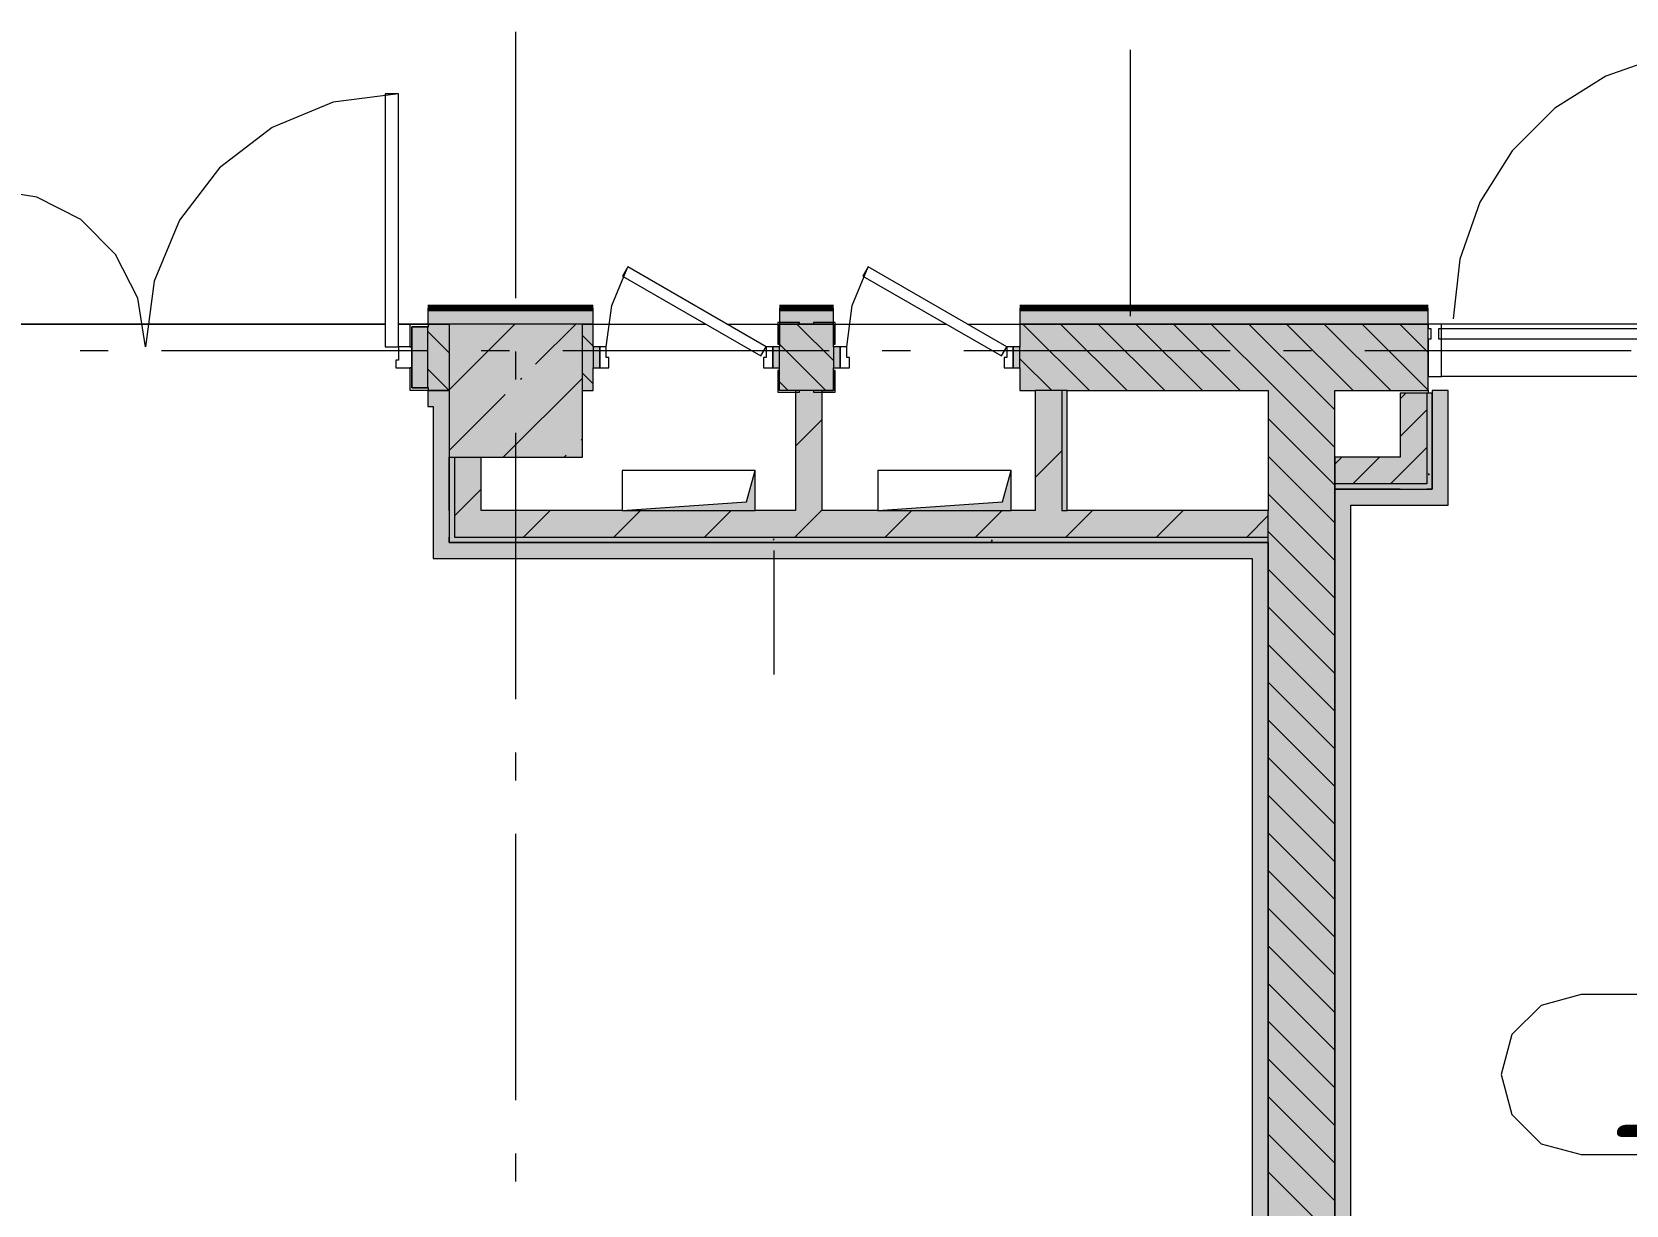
# Model space of a CAD drawing. Header units: millimetres. Extents: x -537608 to 253996, y -217170 to 186033.
# Drawn here: x -287293 to -281308, y 96113 to 100518 of the extents above; entities that cross this region are included whole.
import ezdxf

# ---------------------------------------------------------------- set-up
doc = ezdxf.new("R2010")
doc.units = ezdxf.units.MM
doc.layers.add('16) Лак 1.6м', color=160, linetype='Continuous', lineweight=90)
doc.layers.add('PDF _Геометрия', color=7, linetype='Continuous')
doc.layers.add('PDF _Текст', color=7, linetype='Continuous')
doc.layers.add('PDF _Сплошная заливка', color=7, linetype='Continuous', true_color=0xffffff)
doc.styles.add('PDF ISOCPEUR Italic', font='isocpeui.ttf')

msp = doc.modelspace()

# ---------------------------------------------------------------- hatches: boundary and pattern name
at = {"layer": 'PDF _Сплошная заливка', "true_color": 0xff7d7d, "transparency": 33554559}
h = msp.add_hatch(color=11, dxfattribs=at)
h.paths.add_polyline_path([(-265730.8894, 99421.2652), (-265730.8894, 99481.2658), (-277436.1833, 99481.2658), (-277436.1833, 99421.2652), (-265834.8297, 99421.2652)], flags=0)
h.paths.add_polyline_path([(-279726.1853, 99421.2652), (-279196.1797, 99421.2652), (-279196.1797, 99481.2658), (-280850.8107, 99481.2658), (-280850.8107, 99421.2652), (-280027.6074, 99421.2652)], flags=0)
h.paths.add_polyline_path([(-282050.8153, 99421.2652), (-282050.8153, 99481.2658), (-283583.1843, 99481.2658), (-283583.1843, 99421.2652), (-282532.2157, 99421.2652)], flags=0)
h.paths.add_polyline_path([(-284283.1869, 99421.2652), (-284283.1869, 99481.2658), (-284486.1847, 99481.2658), (-284486.1847, 99421.2652)], flags=0)
h.paths.add_polyline_path([(-285226.1806, 99421.2652), (-285186.1787, 99421.2652), (-285186.1787, 99481.2658), (-285806.1863, 99481.2658), (-285806.1863, 99421.2652), (-285726.1825, 99421.2652)], flags=0)
h.paths.add_polyline_path([(-288226.1835, 99421.2652), (-287566.1827, 99421.2652), (-287566.1827, 99481.2658), (-297826.1774, 99481.2658), (-297826.1774, 99421.2652), (-288376.296, 99421.2652)], flags=0)
h.paths.add_polyline_path([(-300641.1814, 99421.2652), (-299586.1825, 99421.2652), (-299586.1825, 99481.2658), (-300646.1762, 99481.2658), (-300646.1762, 99429.2655), (-300641.1814, 99429.2655)], flags=0)
h.paths.add_polyline_path([(-302375.8418, 99421.2652), (-301801.1754, 99421.2652), (-301801.1754, 99429.2655), (-301796.1806, 99429.2655), (-301796.1806, 99481.2658), (-302380.8367, 99481.2658), (-302380.8367, 99429.2655), (-302375.8418, 99429.2655), (-302375.8418, 99421.7776)], flags=0)
h.paths.add_polyline_path([(-303535.8359, 99421.2652), (-303535.8359, 99429.2655), (-303530.8411, 99429.2655), (-303530.8411, 99481.2658), (-304450.8842, 99481.2658), (-304450.8842, 99421.2652), (-303626.1825, 99421.2652)], flags=0)
at = {"layer": 'PDF _Сплошная заливка', "transparency": 33554559}
h = msp.add_hatch(color=256, dxfattribs=at)
h.paths.add_polyline_path([(-280850.8107, 99171.2642), (-279726.1853, 99171.2642), (-279726.1853, 99421.2652), (-280850.8107, 99421.2652)], flags=0)
h.paths.add_polyline_path([(-284283.1869, 99171.2642), (-284283.1869, 99421.2652), (-284486.1847, 99421.2652), (-284486.1847, 99171.2642), (-284326.1857, 99171.2642)], flags=0)
h.paths.add_polyline_path([(-285186.1787, 99171.2642), (-285186.1787, 99421.2652), (-285226.1806, 99421.2652), (-285226.1806, 99171.2642)], flags=0)
h.paths.add_polyline_path([(-283406.1856, 99171.2642), (-282050.8153, 99171.2642), (-282050.8153, 99421.2652), (-283583.1843, 99421.2652), (-283583.1843, 99171.2642), (-283426.1823, 99171.2642)], flags=0)
h.paths.add_polyline_path([(-289846.1777, 99171.2642), (-288726.1855, 99171.2642), (-288726.1855, 99421.2652), (-294226.1807, 99421.2652), (-294226.1807, 99171.2642), (-290046.0407, 99171.2642)], flags=0)
h.paths.add_polyline_path([(-287566.1827, 99171.2642), (-287568.1806, 99421.2652), (-288226.1835, 99419.2651), (-288226.1835, 99171.2642), (-287568.1806, 99171.2642)], flags=0)
h.paths.add_polyline_path([(-285806.1863, 99171.2642), (-285726.1825, 99171.2642), (-285726.1825, 99421.2652), (-285804.1797, 99419.2651), (-285806.1863, 99173.2643)], flags=0)
h.paths.add_polyline_path([(-299626.1757, 99171.2642), (-299588.1804, 99173.2643), (-299588.1804, 99421.2652), (-299626.1757, 99419.2651), (-299626.1757, 99181.2647)], flags=0)
h.paths.add_polyline_path([(-296724.9933, 99171.2642), (-294726.1827, 99171.2642), (-294726.1827, 99421.2652), (-297226.1837, 99421.2652), (-297226.1837, 99171.2642)], flags=0)
h.paths.add_polyline_path([(-297726.177, 99171.2642), (-297726.177, 99421.2652), (-297824.1795, 99419.2651), (-297824.1795, 99171.2642)], flags=0)
h.paths.add_polyline_path([(-304260.8388, 99171.2642), (-304126.1758, 99175.3096), (-304126.1758, 99421.2652), (-304660.8403, 99421.2652), (-304660.8403, 99171.2642), (-304320.8373, 99171.2642)], flags=0)
h.paths.add_polyline_path([(-303626.1825, 99171.2642), (-303530.8411, 99171.2642), (-303530.8411, 99421.2652), (-303626.1825, 99421.2652), (-303626.1825, 99380.8671)], flags=0)
h.paths.add_polyline_path([(-302380.8367, 99171.2642), (-301796.1806, 99171.2642), (-301796.1806, 99421.2652), (-302380.8367, 99421.2652)], flags=0)
h.paths.add_polyline_path([(-300641.1814, 99171.2642), (-300126.1777, 99171.2642), (-300126.1777, 99421.2652), (-300646.1762, 99421.2652), (-300646.1762, 99171.2642)], flags=0)
h.paths.add_polyline_path([(-307060.8409, 99171.2642), (-305910.8364, 99171.2642), (-305910.8364, 99421.2652), (-307476.1801, 99421.2652), (-307476.1801, 99171.2642), (-307080.8375, 99171.2642)], flags=0)
h.paths.add_polyline_path([(-308626.1759, 99171.2642), (-308626.1759, 99421.2652), (-308726.1763, 99421.2652), (-308726.1763, 99171.2642), (-308631.1794, 99171.2642)], flags=0)
at = {"layer": 'PDF _Сплошная заливка', "true_color": 0xff7d7d, "transparency": 33554559}
for points in [[(-285726.1825, 99111.2657), (-285726.1825, 99171.2642), (-285806.1863, 99171.2642), (-285806.1863, 99111.2657), (-285786.181, 99111.2657)], [(-282036.1838, 98801.2662), (-281976.1853, 98801.2662), (-281976.1853, 99171.2642), (-282036.1838, 99171.2642), (-282036.1838, 98948.679)], [(-285786.181, 98541.2648), (-285726.1825, 98541.2648), (-285726.1825, 99111.2657), (-285786.181, 99111.2657), (-285786.181, 98921.2654)], [(-282401.1869, 91731.2661), (-282341.1798, 91731.2661), (-282341.1798, 98741.2656), (-282401.1869, 98741.2656), (-282401.1869, 92577.1358)], [(-282651.1793, 98541.2648), (-282651.1793, 98601.2655), (-285726.1825, 98601.2655), (-285726.1825, 98541.2648), (-282711.1864, 98541.2648)]]:
    msp.add_hatch(color=11, dxfattribs=at).paths.add_polyline_path(points)
at = {"layer": 'PDF _Сплошная заливка', "transparency": 33554559}
for points in [[(-282651.1793, 91671.2676), (-282401.1869, 91671.2676), (-282401.1869, 99171.2642), (-282651.1793, 99171.2642), (-282651.1793, 91869.1886)], [(-282056.1804, 98801.2662), (-282056.1804, 98821.265), (-282401.1869, 98821.265), (-282401.1869, 98801.2662), (-282156.1808, 98801.2662)], [(-284201.9517, 98621.2643), (-282651.1793, 98621.2643), (-282651.1793, 98721.2646), (-285706.1858, 98721.2646), (-285706.1858, 98621.2643), (-284576.9187, 98621.2643)], [(-282651.1793, 98601.2655), (-282651.1793, 98621.2643), (-285726.1825, 98621.2643), (-285726.1825, 98601.2655), (-283367.0794, 98601.2655)]]:
    msp.add_hatch(color=256, dxfattribs=at).paths.add_polyline_path(points)

# ---------------------------------------------------------------- linework, layer by layer
at = {"layer": '16) Лак 1.6м'}
for p, q in [((-285186.1787, 99481.2658), (-285806.1863, 99481.2658)), ((-284283.1869, 99481.2658), (-284486.1847, 99481.2658)), ((-282050.8153, 99481.2658), (-283583.1843, 99481.2658))]:
    msp.add_line(p, q, dxfattribs=at)
at = {"layer": 'PDF _Геометрия', "color": 253, "lineweight": 9, "true_color": 0xaaaaaa}
for p, q in [((-285476.1816, 99518.4322), (-285476.1816, 100518.434)), ((-287005.8636, 99321.2648), (-287111.7028, 99321.2648)), ((-285805.8676, 99321.2648), (-286805.8629, 99321.2648)), ((-285500.0362, 99321.2648), (-285605.8668, 99321.2648)), ((-285476.1816, 99212.6009), (-285476.1816, 99318.4336)), ((-284300.0317, 99321.2648), (-285300.0355, 99321.2648)), ((-283994.2003, 99321.2648), (-284100.0309, 99321.2648)), ((-282794.2043, 99321.2648), (-283794.1995, 99321.2648)), ((-282488.3643, 99321.2648), (-282594.2035, 99321.2648)), ((-281288.3683, 99321.2648), (-282288.3635, 99321.2648)), ((-285476.1816, 98012.6006), (-285476.1816, 99012.6001)), ((-284576.9187, 98871.2652), (-285076.9206, 98871.2652)), ((-285076.9206, 98871.2652), (-285076.9206, 98721.2646)), ((-284609.4197, 98753.7656), (-284576.9187, 98871.2652)), ((-284576.9187, 98721.2646), (-284576.9187, 98871.2652)), ((-283616.9167, 98871.2652), (-284116.9187, 98871.2652)), ((-284116.9187, 98871.2652), (-284116.9187, 98721.2646)), ((-283649.4177, 98753.7656), (-283616.9167, 98871.2652)), ((-283616.9167, 98721.2646), (-283616.9167, 98871.2652)), ((-285076.9206, 98721.2646), (-284609.4197, 98753.7656)), ((-285076.9206, 98721.2646), (-284576.9187, 98721.2646)), ((-284116.9187, 98721.2646), (-283649.4177, 98753.7656)), ((-284116.9187, 98721.2646), (-283616.9167, 98721.2646)), ((-285476.1816, 97706.7671), (-285476.1816, 97812.602)), ((-285476.1816, 96506.7668), (-285476.1816, 97506.7663)), ((-281476.5451, 96903.0609), (-281626.5457, 96862.8696)), ((-280276.549, 96903.0609), (-281476.5451, 96903.0609)), ((-281626.5457, 96862.8696), (-281736.3549, 96753.0604)), ((-281736.3549, 96753.0604), (-281776.5462, 96603.0598)), ((-281776.5462, 96603.0598), (-281736.3549, 96453.0592)), ((-281736.3549, 96453.0592), (-281626.5457, 96343.2543)), ((-285476.1816, 96200.9355), (-285476.1816, 96306.766)), ((-281626.5457, 96343.2543), (-281476.5451, 96303.0629)), ((-281476.5451, 96303.0629), (-280276.549, 96303.0629))]:
    msp.add_line(p, q, dxfattribs=at)
at = {"layer": 'PDF _Геометрия', "lineweight": 9}
for p, q in [((-283168.2326, 99451.2644), (-283168.2326, 100451.264)), ((-281170.0075, 100426.8926), (-281383.8991, 100352.0451)), ((-281383.8991, 100352.0451), (-281575.7876, 100231.4775)), ((-286162.0608, 100253.8941), (-286391.1782, 100158.9898)), ((-285916.185, 100286.2659), (-286162.0608, 100253.8941)), ((-285916.185, 100286.2659), (-285966.1851, 100286.2659)), ((-285966.1851, 100286.2659), (-285966.1851, 99336.2644)), ((-285916.185, 99336.2644), (-285916.185, 100286.2659)), ((-281575.7876, 100231.4775), (-281736.0276, 100071.2375)), ((-286391.1782, 100158.9898), (-286587.9323, 100008.016)), ((-281736.0276, 100071.2375), (-281856.593, 99879.3556)), ((-286587.9323, 100008.016), (-286738.906, 99811.2641)), ((-287273.8633, 99897.3887), (-287456.184, 99926.2641)), ((-287109.3862, 99813.585), (-287273.8633, 99897.3887)), ((-281856.593, 99879.3556), (-281931.4383, 99665.4553)), ((-286978.8656, 99683.0579), (-287109.3862, 99813.585)), ((-286738.906, 99811.2641), (-286833.8082, 99582.1425)), ((-286895.0554, 99518.5851), (-286978.8656, 99683.0579)), ((-281931.4383, 99665.4553), (-281956.8087, 99440.265)), ((-285115.7341, 99491.5569), (-285055.7958, 99636.2656)), ((-285055.7958, 99636.2656), (-285075.8011, 99601.6245)), ((-285075.8011, 99601.6245), (-284556.1814, 99301.6234)), ((-284536.1848, 99336.2644), (-285055.7958, 99636.2656)), ((-284212.7423, 99491.5569), (-284152.7955, 99636.2656)), ((-284152.7955, 99636.2656), (-284172.8007, 99601.6245)), ((-284172.8007, 99601.6245), (-283653.181, 99301.6234)), ((-283633.1844, 99336.2644), (-284152.7955, 99636.2656)), ((-286833.8082, 99582.1425), (-286866.18, 99336.2644)), ((-286866.18, 99336.2644), (-286895.0554, 99518.5851)), ((-285806.1863, 99481.2658), (-285806.1863, 99421.2652)), ((-285186.1787, 99421.2652), (-285186.1787, 99481.2658)), ((-285136.1785, 99336.2644), (-285115.7341, 99491.5569)), ((-284486.1847, 99481.2658), (-284486.1847, 99421.2652)), ((-284283.1869, 99421.2652), (-284283.1869, 99481.2658)), ((-284233.1868, 99336.2644), (-284212.7423, 99491.5569)), ((-283583.1843, 99481.2658), (-283583.1843, 99421.2652)), ((-282050.8153, 99421.2652), (-282050.8153, 99481.2658)), ((-285804.1797, 99419.2651), (-285874.1851, 99419.2651)), ((-285874.1851, 99419.2651), (-285874.1851, 99336.2644)), ((-285806.1863, 99421.2652), (-285726.1825, 99421.2652)), ((-285726.1825, 99421.2652), (-285806.1863, 99421.2652)), ((-285804.1797, 99411.2647), (-285804.1797, 99419.2651)), ((-285726.1825, 99174.175), (-285479.0923, 99421.2652)), ((-285226.1806, 99421.2652), (-285726.1825, 99421.2652)), ((-285726.1825, 99421.2652), (-285726.1825, 98921.2654)), ((-285401.4741, 99270.7845), (-285250.9912, 99421.2652)), ((-285226.1806, 98921.2654), (-285226.1806, 99421.2652)), ((-285186.1787, 99421.2652), (-285226.1806, 99421.2652)), ((-285226.1806, 99421.2652), (-285186.1787, 99421.2652)), ((-285186.1787, 99336.2644), (-285186.1787, 99421.2652)), ((-284283.1869, 99421.2652), (-284486.1847, 99421.2652)), ((-284486.1847, 99421.2652), (-284486.1847, 99336.2644)), ((-284486.1847, 99421.2652), (-284283.1869, 99421.2652)), ((-284283.1869, 99283.9326), (-284420.5109, 99421.2652)), ((-284283.1869, 99336.2644), (-284283.1869, 99421.2652)), ((-282050.8153, 99421.2652), (-283583.1843, 99421.2652)), ((-283583.1843, 99421.2652), (-283583.1843, 99336.2644)), ((-283583.1843, 99421.2652), (-282050.8153, 99421.2652)), ((-283321.9879, 99171.2642), (-283571.9889, 99421.2652)), ((-283180.5647, 99171.2642), (-283430.5657, 99421.2652)), ((-283039.1415, 99171.2642), (-283289.1425, 99421.2652)), ((-282897.7269, 99171.2642), (-283147.7192, 99421.2652)), ((-282756.3037, 99171.2642), (-283006.3047, 99421.2652)), ((-282614.8805, 99171.2642), (-282864.8814, 99421.2652)), ((-282473.4573, 99171.2642), (-282723.4582, 99421.2652)), ((-282332.0341, 99171.2642), (-282582.035, 99421.2652)), ((-282190.6195, 99171.2642), (-282440.6204, 99421.2652)), ((-282050.8153, 99172.8832), (-282299.1972, 99421.2652)), ((-282050.8153, 99314.3043), (-282157.774, 99421.2652)), ((-282000.8151, 99421.2652), (-282050.8153, 99421.2652)), ((-282050.8153, 99421.2652), (-282050.8153, 99404.2654)), ((-282050.8153, 99171.2642), (-282050.8153, 99421.2652)), ((-280900.8108, 99421.2652), (-282000.8151, 99421.2652)), ((-282000.8151, 99404.2654), (-282000.8151, 99421.2652)), ((-285866.1848, 99336.2644), (-285866.1848, 99411.2647)), ((-285866.1848, 99411.2647), (-285804.1797, 99411.2647)), ((-285806.1863, 99411.2647), (-285866.1848, 99411.2647)), ((-285866.1848, 99411.2647), (-285866.1848, 99181.2647)), ((-285806.1863, 99181.2647), (-285806.1863, 99411.2647)), ((-285726.1825, 99312.7197), (-285806.1863, 99392.7191)), ((-285186.1787, 99338.4044), (-285226.1806, 99378.4042)), ((-282050.8153, 99404.2654), (-282040.8084, 99404.2654)), ((-282040.8084, 99364.2657), (-282050.8153, 99364.2657)), ((-282050.8153, 99364.2657), (-282050.8153, 99224.2656)), ((-282040.8084, 99404.2654), (-282040.8084, 99364.2657)), ((-282010.8134, 99404.2654), (-282000.8151, 99404.2654)), ((-282010.8134, 99364.2657), (-282010.8134, 99404.2654)), ((-282000.8151, 99364.2657), (-282010.8134, 99364.2657)), ((-282000.8151, 99364.2657), (-282000.8151, 99404.2654)), ((-282000.8151, 99404.2654), (-280900.8108, 99404.2654)), ((-280900.8108, 99364.2657), (-282000.8151, 99364.2657)), ((-282000.8151, 99224.2656), (-282000.8151, 99364.2657)), ((-285966.1851, 99336.2644), (-285916.185, 99336.2644)), ((-285916.185, 99336.2644), (-285916.185, 99286.2642)), ((-285866.1848, 99336.2644), (-285916.185, 99336.2644)), ((-285874.1851, 99336.2644), (-285866.1848, 99336.2644)), ((-285866.1848, 99256.2649), (-285866.1848, 99336.2644)), ((-285161.1786, 99336.2644), (-285186.1787, 99336.2644)), ((-285186.1787, 99336.2644), (-285186.1787, 99256.2649)), ((-285136.1785, 99336.2644), (-285161.1786, 99336.2644)), ((-285161.1786, 99336.2644), (-285161.1786, 99256.2649)), ((-285161.1786, 99256.2649), (-285161.1786, 99336.2644)), ((-285136.1785, 99296.2647), (-285136.1785, 99336.2644)), ((-285126.1802, 99296.2647), (-285136.1785, 99296.2647)), ((-285126.1802, 99256.2649), (-285126.1802, 99296.2647)), ((-284556.1814, 99301.6234), (-284536.1848, 99336.2644)), ((-284536.1848, 99296.2647), (-284546.1831, 99296.2647)), ((-284546.1831, 99296.2647), (-284546.1831, 99256.2649)), ((-284536.1848, 99336.2644), (-284536.1848, 99296.2647)), ((-284511.1847, 99336.2644), (-284536.1848, 99336.2644)), ((-284511.1847, 99256.2649), (-284511.1847, 99336.2644)), ((-284486.1847, 99336.2644), (-284511.1847, 99336.2644)), ((-284511.1847, 99336.2644), (-284511.1847, 99256.2649)), ((-284311.9332, 99171.2642), (-284486.1847, 99345.5114)), ((-284486.1847, 99256.2649), (-284486.1847, 99336.2644)), ((-284258.1868, 99336.2644), (-284283.1869, 99336.2644)), ((-284283.1869, 99336.2644), (-284283.1869, 99256.2649)), ((-284233.1868, 99336.2644), (-284258.1868, 99336.2644)), ((-284258.1868, 99336.2644), (-284258.1868, 99256.2649)), ((-284258.1868, 99256.2649), (-284258.1868, 99336.2644)), ((-284233.1868, 99296.2647), (-284233.1868, 99336.2644)), ((-284223.1798, 99296.2647), (-284233.1868, 99296.2647)), ((-284223.1798, 99256.2649), (-284223.1798, 99296.2647)), ((-283653.181, 99301.6234), (-283633.1844, 99336.2644)), ((-283633.1844, 99296.2647), (-283643.1828, 99296.2647)), ((-283643.1828, 99296.2647), (-283643.1828, 99256.2649)), ((-283633.1844, 99336.2644), (-283633.1844, 99296.2647)), ((-283608.1843, 99336.2644), (-283633.1844, 99336.2644)), ((-283608.1843, 99256.2649), (-283608.1843, 99336.2644)), ((-283583.1843, 99336.2644), (-283608.1843, 99336.2644)), ((-283608.1843, 99336.2644), (-283608.1843, 99256.2649)), ((-283583.1843, 99256.2649), (-283583.1843, 99336.2644)), ((-285916.185, 99286.2642), (-285926.1833, 99286.2642)), ((-285926.1833, 99286.2642), (-285926.1833, 99256.2649)), ((-285926.1833, 99256.2649), (-285866.1848, 99256.2649)), ((-285866.1848, 99256.2649), (-285874.1851, 99256.2649)), ((-285874.1851, 99256.2649), (-285874.1851, 99173.2643)), ((-285866.1848, 99181.2647), (-285866.1848, 99256.2649)), ((-285726.1825, 99171.2986), (-285806.1863, 99251.2981)), ((-285186.1787, 99196.9834), (-285226.1806, 99236.9831)), ((-285186.1787, 99256.2649), (-285161.1786, 99256.2649)), ((-285186.1787, 99171.2642), (-285186.1787, 99256.2649)), ((-285161.1786, 99256.2649), (-285126.1802, 99256.2649)), ((-284546.1831, 99256.2649), (-284511.1847, 99256.2649)), ((-284511.1847, 99256.2649), (-284486.1847, 99256.2649)), ((-284486.1847, 99171.2642), (-284486.1847, 99256.2649)), ((-284283.1869, 99256.2649), (-284258.1868, 99256.2649)), ((-284283.1869, 99171.2642), (-284283.1869, 99256.2649)), ((-284258.1868, 99256.2649), (-284223.1798, 99256.2649)), ((-283643.1828, 99256.2649), (-283608.1843, 99256.2649)), ((-283608.1843, 99256.2649), (-283583.1843, 99256.2649)), ((-283463.4111, 99171.2642), (-283583.1843, 99291.0394)), ((-283583.1843, 99256.2649), (-283583.1843, 99171.2642)), ((-285804.1797, 99181.2647), (-285866.1848, 99181.2647)), ((-285866.1848, 99181.2647), (-285806.1863, 99181.2647)), ((-285804.1797, 99173.2643), (-285804.1797, 99181.2647)), ((-285522.892, 98921.2654), (-285226.1806, 99217.979)), ((-285458.5015, 99213.7592), (-285453.7563, 99218.5022)), ((-284453.3563, 99171.2642), (-284486.1847, 99204.0903)), ((-282050.8153, 99224.2656), (-282000.8151, 99224.2656)), ((-280900.8108, 99224.2656), (-282000.8151, 99224.2656)), ((-285874.1851, 99173.2643), (-285804.1797, 99173.2643)), ((-285806.1863, 99171.2642), (-285726.1825, 99171.2642)), ((-285726.1825, 99171.2642), (-285806.1863, 99171.2642)), ((-285806.1863, 99171.2642), (-285806.1863, 99111.2657)), ((-285726.1825, 98946.076), (-285515.5203, 99156.7361)), ((-285226.1806, 99171.2642), (-285186.1787, 99171.2642)), ((-284426.1861, 99171.2642), (-284486.1847, 99171.2642)), ((-284326.1857, 99171.2642), (-284426.1861, 99171.2642)), ((-284426.1861, 99171.2642), (-284426.1861, 98721.2646)), ((-284326.1857, 98721.2646), (-284326.1857, 99171.2642)), ((-284326.1857, 99171.2642), (-284283.1869, 99171.2642)), ((-283583.1843, 99171.2642), (-283526.1826, 99171.2642)), ((-283426.1823, 99171.2642), (-283526.1826, 99171.2642)), ((-283526.1826, 99171.2642), (-283526.1826, 98721.2646)), ((-283406.1856, 99171.2642), (-283426.1823, 99171.2642)), ((-283426.1823, 99171.2642), (-283426.1823, 98721.2646)), ((-283406.1856, 99171.2642), (-282651.1793, 99171.2642)), ((-283406.1856, 98721.2646), (-283406.1856, 99171.2642)), ((-282651.1793, 99171.2642), (-282651.1793, 98721.2646)), ((-282401.1869, 98957.5685), (-282614.8805, 99171.2642)), ((-282401.1869, 99098.9896), (-282473.4573, 99171.2642)), ((-282401.1869, 98741.2656), (-282401.1869, 99171.2642)), ((-282401.1869, 99171.2642), (-282050.8153, 99171.2642)), ((-282156.1808, 99140.1648), (-282135.0819, 99161.2659)), ((-282056.1804, 99161.2659), (-282156.1808, 99161.2659)), ((-282156.1808, 99161.2659), (-282156.1808, 98921.2654)), ((-282036.1838, 99161.2659), (-282056.1804, 99161.2659)), ((-282056.1804, 99161.2659), (-282056.1804, 98821.265)), ((-281976.1853, 99171.2642), (-282036.1838, 99171.2642)), ((-282036.1838, 99171.2642), (-282036.1838, 99161.2659)), ((-282036.1838, 99161.2659), (-282036.1838, 98801.2662)), ((-282036.1838, 98801.2662), (-282036.1838, 99161.2659)), ((-281976.1853, 98801.2662), (-281976.1853, 99171.2642)), ((-285806.1863, 99111.2657), (-285786.181, 99111.2657)), ((-285786.181, 99111.2657), (-285786.181, 98541.2648)), ((-284426.1861, 98963.2006), (-284326.1857, 99063.201)), ((-282401.1869, 98816.1474), (-282651.1793, 99066.1462)), ((-282156.1808, 98998.7437), (-282056.1804, 99098.7441)), ((-285230.4004, 98985.6602), (-285226.1806, 98989.88)), ((-283526.1826, 98844.9669), (-283426.1823, 98944.9672)), ((-282156.1808, 98857.3227), (-282056.1804, 98957.3231)), ((-285726.1825, 98921.2654), (-285226.1806, 98921.2654)), ((-285726.1825, 98721.2646), (-285726.1825, 98921.2654)), ((-285726.1825, 98921.2654), (-285726.1825, 98721.2646)), ((-285706.1858, 98921.2654), (-285706.1858, 98721.2646)), ((-285606.1855, 98721.2646), (-285606.1855, 98921.2654)), ((-285294.7995, 98921.2654), (-285287.4278, 98928.6371)), ((-282401.1869, 98674.7264), (-282651.1793, 98924.7252)), ((-282401.1869, 98895.1652), (-282375.0845, 98921.2654)), ((-282156.1808, 98921.2654), (-282401.1869, 98921.2654)), ((-282401.1869, 98921.2654), (-282401.1869, 98821.265)), ((-282333.6617, 98821.265), (-282233.6613, 98921.2654)), ((-282401.1869, 98821.265), (-282401.1869, 98801.2662)), ((-282156.1808, 98821.265), (-282401.1869, 98821.265)), ((-282192.2385, 98821.265), (-282156.1808, 98857.3227)), ((-282056.1804, 98821.265), (-282156.1808, 98821.265)), ((-285686.3528, 98721.2646), (-285606.1855, 98801.4363)), ((-282401.1869, 98533.3032), (-282651.1793, 98783.3041)), ((-282156.1808, 98801.2662), (-282401.1869, 98801.2662)), ((-282401.1869, 98801.2662), (-282401.1869, 98741.2656)), ((-282401.1869, 98801.2662), (-282156.1808, 98801.2662)), ((-282156.1808, 98801.2662), (-282056.1804, 98801.2662)), ((-282036.1838, 98801.2662), (-282056.1804, 98801.2662)), ((-282056.1804, 98801.2662), (-282036.1838, 98801.2662)), ((-281976.1853, 98741.2656), (-281976.1853, 98801.2662)), ((-285726.1825, 98721.2646), (-285726.1825, 98621.2643)), ((-285706.1858, 98701.4359), (-285686.3528, 98721.2646)), ((-285706.1858, 98721.2646), (-285706.1858, 98621.2643)), ((-285076.9206, 98721.2646), (-285606.1855, 98721.2646)), ((-285446.9444, 98621.2643), (-285346.944, 98721.2646)), ((-285107.527, 98621.2643), (-285007.5266, 98721.2646)), ((-284768.1182, 98621.2643), (-284668.1178, 98721.2646)), ((-284426.1861, 98721.2646), (-284576.9187, 98721.2646)), ((-284428.7094, 98621.2643), (-284328.709, 98721.2646)), ((-284328.709, 98721.2646), (-284326.1857, 98723.79)), ((-284116.9187, 98721.2646), (-284326.1857, 98721.2646)), ((-284089.3005, 98621.2643), (-283989.3002, 98721.2646)), ((-283749.8831, 98621.2643), (-283649.8827, 98721.2646)), ((-283526.1826, 98721.2646), (-283616.9167, 98721.2646)), ((-283426.1823, 98721.2646), (-283406.1856, 98721.2646)), ((-283410.4743, 98621.2643), (-283310.4739, 98721.2646)), ((-282651.1793, 98721.2646), (-283406.1856, 98721.2646)), ((-283071.0655, 98621.2643), (-282971.0651, 98721.2646)), ((-282731.648, 98621.2643), (-282651.1793, 98701.7352)), ((-282651.1793, 98621.2643), (-282651.1793, 98721.2646)), ((-282401.1869, 98741.2656), (-282401.1869, 91731.2661)), ((-282401.1869, 91731.2661), (-282401.1869, 98741.2656)), ((-282341.1798, 91731.2661), (-282341.1798, 98741.2656)), ((-282341.1798, 98741.2656), (-281976.1853, 98741.2656)), ((-282401.1869, 98391.8821), (-282651.1793, 98641.8831)), ((-285726.1825, 98601.2655), (-285726.1825, 98621.2643)), ((-285726.1825, 98621.2643), (-285726.1825, 98601.2655)), ((-282651.1793, 98601.2655), (-285726.1825, 98601.2655)), ((-285726.1825, 98601.2655), (-282651.1793, 98601.2655)), ((-285706.1858, 98621.2643), (-282651.1793, 98621.2643)), ((-282651.1793, 98601.2655), (-282651.1793, 98621.2643)), ((-282651.1793, 98541.2648), (-282651.1793, 98601.2655)), ((-282651.1793, 98601.2655), (-282651.1793, 98541.2648)), ((-285786.181, 98541.2648), (-285726.1825, 98541.2648)), ((-285726.1825, 98541.2648), (-282711.1864, 98541.2648)), ((-284507.3869, 98571.2662), (-284507.3869, 98105.1152)), ((-282711.1864, 98541.2648), (-282711.1864, 91731.2661)), ((-282651.1793, 91671.2676), (-282651.1793, 98541.2648)), ((-282651.1793, 98541.2648), (-282651.1793, 91671.2676)), ((-282401.1869, 98250.461), (-282651.1793, 98500.4621)), ((-282401.1869, 98109.04), (-282651.1793, 98359.0409)), ((-282401.1869, 97967.6189), (-282651.1793, 98217.6178)), ((-282401.1869, 97826.1957), (-282651.1793, 98076.1967)), ((-282401.1869, 97684.7768), (-282651.1793, 97934.7756)), ((-282401.1869, 97543.3536), (-282651.1793, 97793.3546)), ((-282401.1869, 97401.9347), (-282651.1793, 97651.9314)), ((-282401.1869, 97260.5115), (-282651.1793, 97510.5125)), ((-282401.1869, 97119.0926), (-282651.1793, 97369.0892)), ((-282401.1869, 96977.6694), (-282651.1793, 97227.6704)), ((-282401.1869, 96836.2462), (-282651.1793, 97086.2471)), ((-282401.1869, 96694.8273), (-282651.1793, 96944.8282)), ((-282401.1869, 96553.404), (-282651.1793, 96803.405)), ((-282401.1869, 96411.9852), (-282651.1793, 96661.9861)), ((-282401.1869, 96270.5619), (-282651.1793, 96520.5629)), ((-282401.1869, 96129.1431), (-282651.1793, 96379.1397)), ((-282401.1869, 95987.7198), (-282651.1793, 96237.7208))]:
    msp.add_line(p, q, dxfattribs=at)
at = {"layer": 'PDF _Геометрия', "color": 9, "lineweight": 9, "true_color": 0xc0c0c0}
for p, q in [((-287406.1838, 99421.2652), (-285966.1851, 99421.2652)), ((-285966.1851, 99421.2652), (-287406.1838, 99421.2652)), ((-285916.185, 99421.2652), (-285806.1863, 99421.2652)), ((-285806.1863, 99421.2652), (-285916.185, 99421.2652)), ((-285186.1787, 99421.2652), (-284763.4075, 99421.2652)), ((-284683.4038, 99421.2652), (-284492.1784, 99421.2652)), ((-284277.1845, 99421.2652), (-283860.4071, 99421.2652)), ((-283780.4034, 99421.2652), (-283583.1843, 99421.2652)), ((-282050.8153, 99171.2642), (-282050.8153, 99161.2659))]:
    msp.add_line(p, q, dxfattribs=at)
at = {"layer": 'PDF _Геометрия', "color": 253, "lineweight": 20, "true_color": 0xaaaaaa}
for p, q in [((-284411.1843, 99427.2655), (-284492.1784, 99427.2655)), ((-284492.1784, 99427.2655), (-284492.1784, 99346.2649)), ((-284486.1847, 99346.2649), (-284486.1847, 99421.2652)), ((-284486.1847, 99421.2652), (-284411.1843, 99421.2652)), ((-284411.1843, 99421.2652), (-284411.1843, 99427.2655)), ((-284277.1845, 99427.2655), (-284358.1786, 99427.2655)), ((-284358.1786, 99427.2655), (-284358.1786, 99421.2652)), ((-284358.1786, 99421.2652), (-284283.1869, 99421.2652)), ((-284283.1869, 99421.2652), (-284283.1869, 99346.2649)), ((-284277.1845, 99346.2649), (-284277.1845, 99427.2655)), ((-284492.1784, 99346.2649), (-284486.1847, 99346.2649)), ((-284283.1869, 99346.2649), (-284277.1845, 99346.2649)), ((-284486.1847, 99246.2645), (-284492.1784, 99246.2645)), ((-284492.1784, 99246.2645), (-284492.1784, 99165.2661)), ((-284486.1847, 99171.2642), (-284486.1847, 99246.2645)), ((-284277.1845, 99246.2645), (-284283.1869, 99246.2645)), ((-284283.1869, 99246.2645), (-284283.1869, 99171.2642)), ((-284277.1845, 99165.2661), (-284277.1845, 99246.2645)), ((-284492.1784, 99165.2661), (-284411.1843, 99165.2661)), ((-284411.1843, 99171.2642), (-284486.1847, 99171.2642)), ((-284411.1843, 99165.2661), (-284411.1843, 99171.2642)), ((-284283.1869, 99171.2642), (-284358.1786, 99171.2642)), ((-284358.1786, 99171.2642), (-284358.1786, 99165.2661)), ((-284358.1786, 99165.2661), (-284277.1845, 99165.2661))]:
    msp.add_line(p, q, dxfattribs=at)
at = {"layer": 'PDF _Геометрия', "color": 8, "lineweight": 9, "true_color": 0x787878}
for p, q in [((-283426.1823, 99131.4238), (-283425.08, 99131.4238)), ((-282046.1907, 98854.371), (-282049.5407, 98860.1775)), ((-284506.9219, 98614.3661), (-284510.2805, 98608.5597)), ((-283687.8092, 98610.7191), (-283691.1591, 98604.9104)), ((-283307.8646, 98601.2655), (-283308.5966, 98602.5314))]:
    msp.add_line(p, q, dxfattribs=at)
at = {"layer": 'PDF _Сплошная заливка', "lineweight": 35, "transparency": 33554559}
for points in [[(-285226.1806, 98921.2654), (-285226.1806, 99421.2652), (-285726.1825, 98921.2654), (-285726.1825, 99421.2652)], [(-284326.1857, 98721.2646), (-284326.1857, 99171.2642), (-284426.1861, 98721.2646), (-284426.1861, 99171.2642)], [(-283426.1823, 98721.2646), (-283426.1823, 99171.2642), (-283526.1826, 98721.2646), (-283526.1826, 99171.2642)], [(-283406.1856, 98721.2646), (-283406.1856, 99171.2642), (-283426.1823, 98721.2646), (-283426.1823, 99171.2642)], [(-282056.1804, 98821.265), (-282056.1804, 99161.2659), (-282156.1808, 98821.265), (-282156.1808, 99161.2659)], [(-282036.1838, 98801.2662), (-282036.1838, 99161.2659), (-282056.1804, 98801.2662), (-282056.1804, 99161.2659)], [(-285706.1858, 98621.2643), (-285706.1858, 98921.2654), (-285726.1825, 98621.2643), (-285726.1825, 98921.2654)], [(-285606.1855, 98721.2646), (-285606.1855, 98921.2654), (-285706.1858, 98721.2646), (-285706.1858, 98921.2654)], [(-282156.1808, 98821.265), (-282156.1808, 98921.2654), (-282401.1869, 98821.265), (-282401.1869, 98921.2654)]]:
    msp.add_solid(points, dxfattribs=at)
at = {"layer": 'PDF _Сплошная заливка', "color": 7, "lineweight": 35, "true_color": 0xf4f4f4, "transparency": 33554559}
for points in [[(-285806.1863, 99181.2647), (-285806.1863, 99411.2647), (-285866.1848, 99181.2647), (-285866.1848, 99411.2647)], [(-285161.1786, 99256.2649), (-285161.1786, 99336.2644), (-285186.1787, 99256.2649), (-285186.1787, 99336.2644)], [(-284486.1847, 99256.2649), (-284486.1847, 99336.2644), (-284511.1847, 99256.2649), (-284511.1847, 99336.2644)], [(-284258.1868, 99256.2649), (-284258.1868, 99336.2644), (-284283.1869, 99256.2649), (-284283.1869, 99336.2644)], [(-283583.1843, 99256.2649), (-283583.1843, 99336.2644), (-283608.1843, 99256.2649), (-283608.1843, 99336.2644)]]:
    msp.add_solid(points, dxfattribs=at)
at = {"layer": 'PDF _Сплошная заливка', "color": 254, "lineweight": 35, "true_color": 0xe2e2e2, "transparency": 33554559}
for points in [[(-284576.9187, 98721.2646), (-284576.9187, 98871.2652), (-285036.824, 98721.2646), (-284609.4197, 98753.7656)], [(-283616.9167, 98721.2646), (-283616.9167, 98871.2652), (-284116.9187, 98721.2646), (-283649.4177, 98753.7656)]]:
    msp.add_solid(points, dxfattribs=at)
at = {"layer": 'PDF _Сплошная заливка', "color": 11, "lineweight": 35, "true_color": 0xff7d7d, "transparency": 33554559}
for points in [[(-282401.1869, 98741.2656), (-281976.1853, 98741.2656), (-282401.1869, 98801.2662), (-281976.1853, 98801.2662)], [(-282651.1793, 91671.2676), (-282651.1793, 98541.2648), (-282711.1864, 91671.2676), (-282711.1864, 98541.2648)]]:
    msp.add_solid(points, dxfattribs=at)

# ---------------------------------------------------------------- texts
at = {"layer": 'PDF _Текст', "insert": (-281383.8819, 96616.35), "char_height": 500, "attachment_point": 4, "style": 'PDF ISOCPEUR Italic'}
msp.add_mtext('3.039', dxfattribs=at)

doc.saveas('drawing.dxf')
